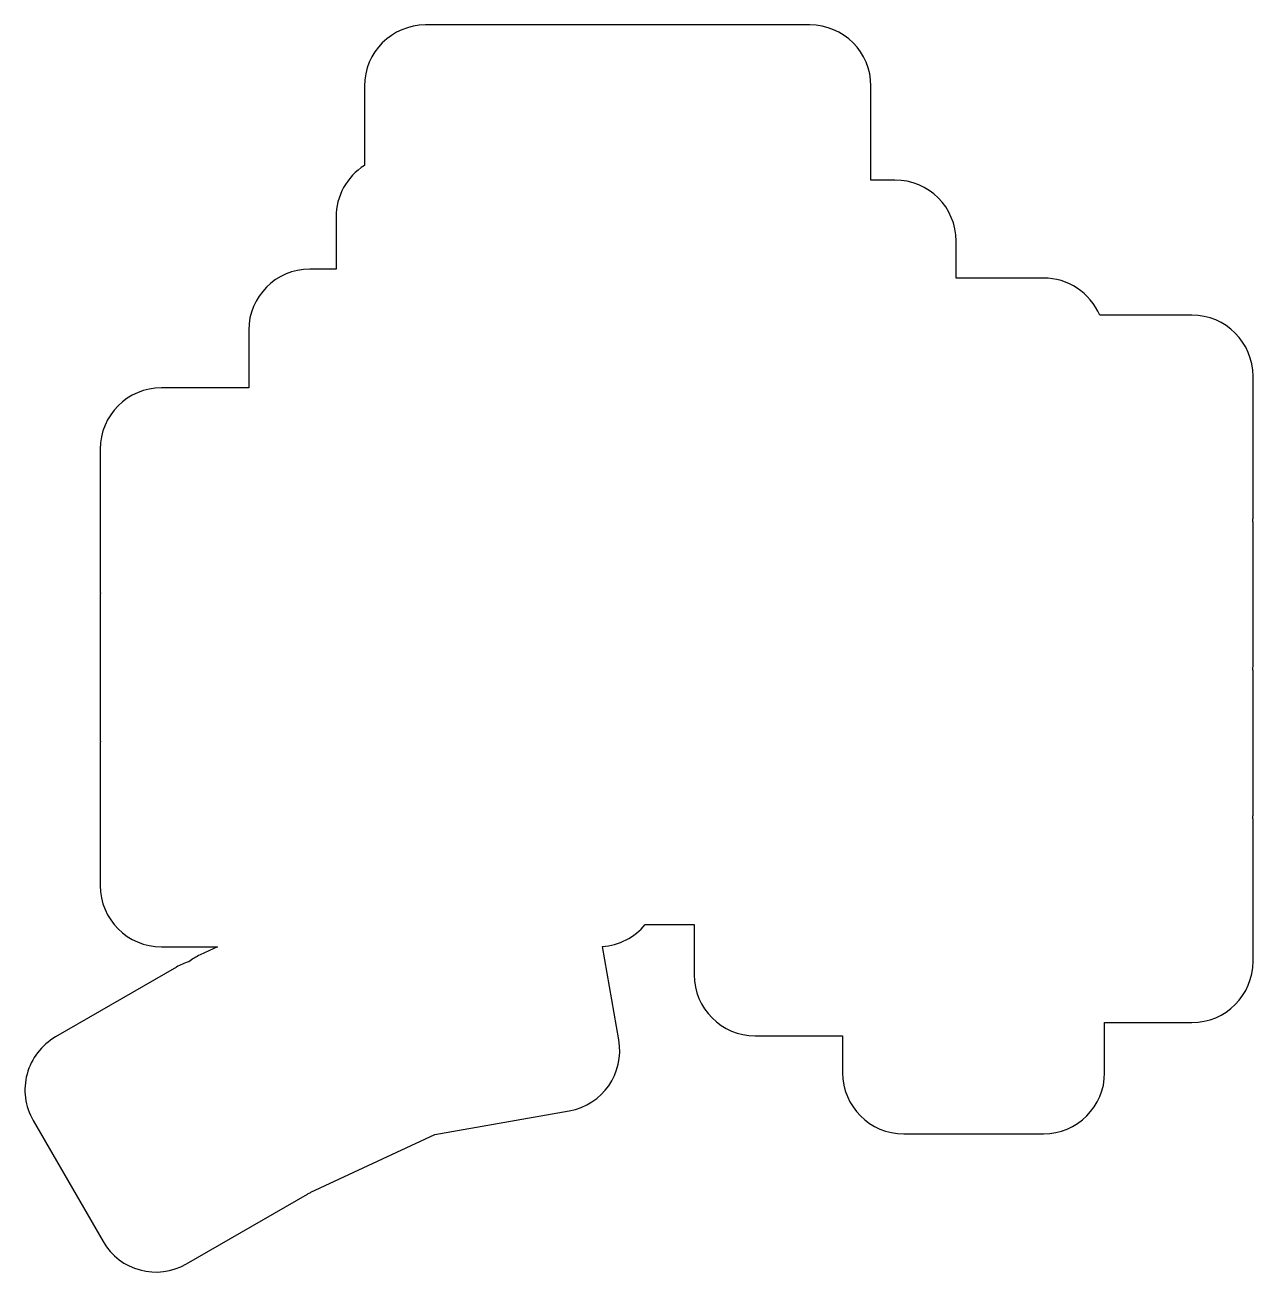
# Model space of a CAD drawing. Header units: millimetres. Extents: x 179 to 320, y -177 to -34.
import ezdxf

# ---------------------------------------------------------------- set-up
doc = ezdxf.new("R2010")
doc.units = ezdxf.units.MM

msp = doc.modelspace()

# ---------------------------------------------------------------- linework, layer by layer
for p, q in [((269.25, -33.77), (225.25, -33.77)), ((218.25, -40.77), (218.25, -49.86)), ((276.25, -51.53), (276.25, -40.77)), ((279, -51.53), (276.25, -51.53)), ((215, -55.77), (215, -61.73)), ((286, -62.75), (286, -58.53)), ((215, -61.73), (212, -61.73)), ((296, -62.75), (286, -62.75)), ((313, -67), (302.44, -67)), ((205, -68.73), (205, -75.33)), ((320, -90), (320, -74)), ((205, -75.33), (195, -75.33)), ((188, -82.33), (188, -98.33)), ((320, -107), (320, -91)), ((188, -99.33), (188, -115.33)), ((320, -124), (320, -108)), ((188, -116.33), (188, -132.33)), ((320, -141), (320, -125)), ((250.4, -136.78), (256, -136.78)), ((256, -136.78), (256, -142.53)), ((195, -139.33), (201.42, -139.33)), ((201.42, -139.33), (199.44, -140.25)), ((247.38, -150), (245.5, -139.31)), ((196.73, -141.66), (182.88, -149.66)), ((303, -148), (313, -148)), ((303, -153.75), (303, -148)), ((263, -149.53), (273, -149.53)), ((273, -149.53), (273, -153.75)), ((226.3, -160.83), (241.7, -158.11)), ((180.32, -159.22), (188.32, -173.08)), ((212.12, -167.44), (226.3, -160.83)), ((280, -160.75), (296, -160.75)), ((197.88, -175.64), (211.73, -167.64))]:
    msp.add_line(p, q)
for centre, radius, start, end in [((225.25, -40.77), 7, 90, 180), ((269.25, -40.77), 7, 0, 90), ((222, -55.77), 7, 122.3924, 180), ((279, -58.53), 7, 0, 90), ((212, -68.73), 7, 90, 180), ((296, -69.75), 7, 23.1324, 90), ((313, -74), 7, 0, 90), ((195, -82.33), 7, 90, 180), ((313, -90), 7, 355.904, 360), ((313, -91), 7, 0, 4.096), ((195, -98.33), 7, 180, 184.096), ((195, -99.33), 7, 175.904, 180), ((313, -107), 7, 355.904, 360), ((313, -108), 7, 0, 4.096), ((195, -115.33), 7, 180, 184.096), ((195, -116.33), 7, 175.904, 180), ((313, -124), 7, 355.904, 360), ((313, -125), 7, 0, 4.096), ((195, -132.33), 7, 180, 270), ((245, -132.33), 7, 274.0643, 320.527), ((200.23, -147.72), 7, 107.4692, 120), ((202.4, -146.6), 7, 115, 127.5308), ((313, -141), 7, 270, 360), ((263, -142.53), 7, 180, 270), ((186.38, -155.72), 7, 120, 210), ((240.49, -151.22), 7, 280, 370), ((280, -153.75), 7, 180, 270), ((296, -153.75), 7, 270, 360), ((241.01, -154.17), 4, 280, 280.0196), ((208.23, -161.58), 7, 300, 301.7711), ((209.16, -161.1), 7, 293.2289, 295), ((194.38, -169.58), 7, 210, 300)]:
    msp.add_arc(centre, radius, start, end)

doc.saveas('drawing.dxf')
